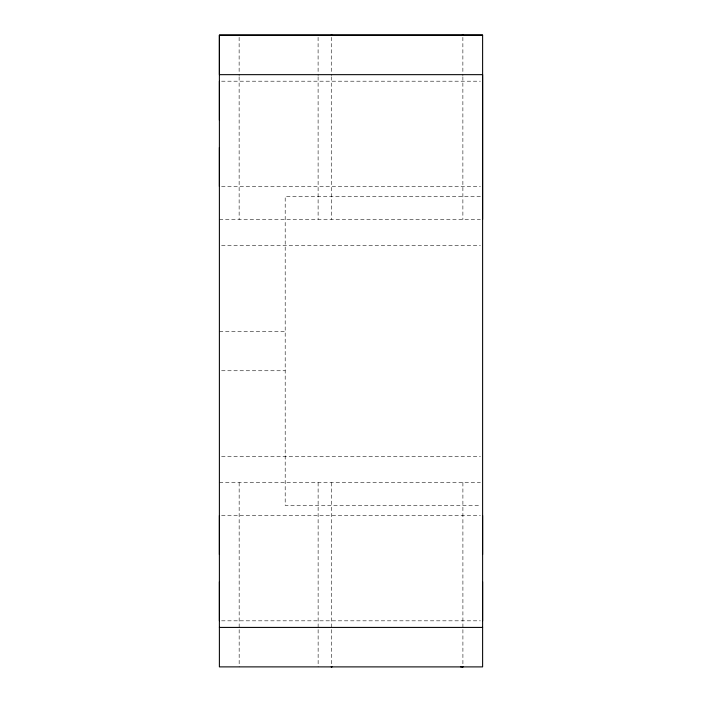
<?xml version="1.0" encoding="UTF-8"?>
<svg xmlns="http://www.w3.org/2000/svg" width="702" height="702" viewBox="0 0 702 702"><rect width="100%" height="100%" fill="white"/><g stroke="black" fill="none" stroke-linecap="round" stroke-linejoin="round"><path stroke-width="0.53" stroke-dasharray="3.51 2.63" d="M221.578 81.195L480.422 81.195M221.578 186.486L480.422 186.486M480.422 196.595L285.196 196.595L285.196 505.422L480.422 505.422M219.384 219.393L480.422 219.393M221.578 245.718L480.422 245.718M219.384 331.265L285.196 331.265M221.578 370.753L285.196 370.753M221.578 456.3L480.422 456.3M219.384 482.625L480.422 482.625M221.578 515.531L480.422 515.531M221.578 620.822L480.422 620.822M462.872 37.311L462.872 75.702M462.872 76.799L462.881 219.393M462.899 482.625L462.908 628.501M462.908 629.597L462.908 664.689M331.256 37.32L331.256 75.711M331.256 76.808L331.265 219.393M331.283 482.625L331.291 628.501M331.291 629.597L331.3 666.891M318.094 37.32L318.103 75.711M318.103 76.808L318.111 219.393M318.12 482.625L318.129 628.501M318.129 629.597L318.138 666.882M239.128 37.32L239.128 75.711M239.128 76.808L239.136 219.393M239.154 482.625L239.163 628.501M239.163 629.597L239.163 666.891"/><path stroke-width="1.05" d="M219.384 620.822L219.384 581.8M219.384 554.554L219.384 515.531M219.384 186.486L219.384 147.473M219.384 120.217L219.384 81.195M482.616 35.1L219.384 35.153L219.384 74.658L482.616 74.658L482.616 666.9L219.384 666.882L219.384 35.126L482.616 35.1L482.616 219.393M482.616 620.822L482.616 581.8M482.616 554.554L482.616 515.531M462.346 666.882L462.908 666.882L460.67 666.882M219.384 627.421L482.616 627.421M331.818 35.126L331.256 35.126L331.818 35.126M462.872 35.118L462.311 35.118L462.872 35.118M331.862 666.891L331.3 666.891L331.862 666.891"/></g></svg>
